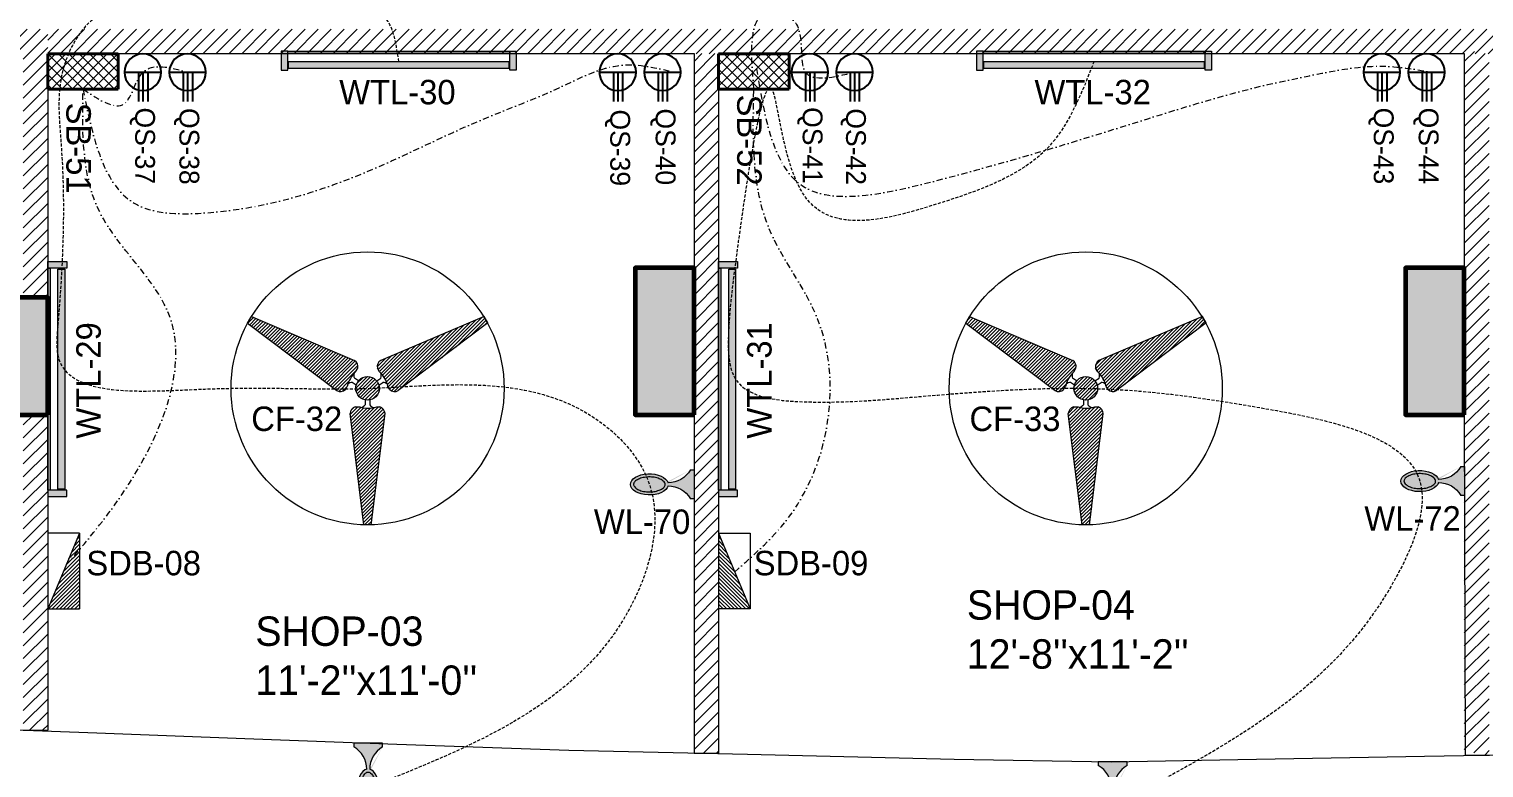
# Model space of a CAD drawing. Header units: inches. Extents: x 109699 to 44449955, y -10987 to 15824140.
# Drawn here: x 191155.4 to 191452.6, y -3999.9 to -3849 of the extents above; entities that cross this region are included whole.
import ezdxf

# ---------------------------------------------------------------- set-up
doc = ezdxf.new("R2010")
doc.units = ezdxf.units.IN
doc.header["$LTSCALE"] = 5
doc.header["$MEASUREMENT"] = 0
doc.linetypes.add('DASHDOT', pattern=[1, 0.5, -0.25, 0, -0.25])
doc.linetypes.add('DASHED2', pattern=[0.375, 0.25, -0.125])
doc.layers.get('0').update_dxf_attribs({"color": 123})
for name, color, linetype, lineweight in [('@NORMAL', 7, 'Continuous', 5), ('cloumn', 253, 'Continuous', 60), ('collum', 8, 'Continuous', 70), ('E-CF-Ceiling-Fan', 30, 'Continuous', 13), ('E-Con-Point', 5, 'DASHED2', 13), ('E-QS-Socket-15A', 1, 'Continuous', 9), ('E-SB-Switch-Board', 106, 'Continuous', 18), ('E-Sub-Distrubtion board', 3, 'Continuous', 13), ('E-WL-Wall-Light', 232, 'Continuous', 15), ('E-WTL-Wall-Tube-Light', 6, 'Continuous', 15), ('ha', 252, 'Continuous', 5), ('HATCH2', 253, 'Continuous', 15), ('SB', 1, 'DASHDOT', 20), ('STAIR', 8, 'Continuous', 13), ('WALL-1', 8, 'Continuous', 9)]:
    doc.layers.add(name, color=color, linetype=linetype, lineweight=lineweight)
doc.layers.add('T', color=8, linetype='Continuous')
doc.styles.get("Standard").update_dxf_attribs({"font": 'times.ttf'})
doc.styles.add('Swiss_L', font='swisscl.ttf')

# ---------------------------------------------------------------- blocks, each defined once
blk = doc.blocks.new('coloumn-01')
at = {"layer": 'ha'}
h = blk.add_hatch(dxfattribs=at)
h.set_pattern_fill('AR-CONC', color=256, scale=0.5)
h.set_pattern_definition([(49.99999999999999, (0, 0), (3.586300913003767, -0.3137606749129755), [0.375, -4.125]), (355, (0, 0), (-0.693756668065, 3.760960668500059), [0.3, -3.3]), (100.45144446, (0.298858405, -0.02614672), (2.89254423363556, 3.447199954843147), [0.3187009599999999, -3.505710559999999]), (46.18420000000001, (0, 1), (5.336206653357862, -0.8275964039653827), [0.5625, -6.1875]), (96.63563549, (0.444683725, 0.931033465), (4.673309728371142, 4.870593003872752), [0.47805171, -5.258568799999999]), (351.1841639899999, (0, 1), (4.673309725273866, 4.870593001349951), [0.45, -4.950000005]), (21, (0.5, 0.75), (2.984535260592308, -2.013094453326694), [0.375, -4.125]), (326.0000000000001, (0.5, 0.75), (1.216576659607909, 3.625750225234265), [0.3, -3.3]), (71.45144474, (0.74871127, 0.58224213), (4.201111883649856, 1.612655764031769), [0.31870095, -3.50571056]), (37.50000000000001, (0, 0), (0.06079927658645334, 1.664469269156557), [0, -3.26, 0, -3.35, 0, -3.3125]), (7.499999999999999, (0, 0), (1.315347687210743, 1.972058559411801), [0, -1.91, 0, -3.185, 0, -1.2625]), (327.5, (-1.115, 0), (2.669112180862045, -0.1127743586718988), [0, -1.25, 0, -3.9, 0, -5.175]), (317.5, (-1.615, 0), (2.915930846711931, 0.5005249116615886), [0, -1.625, 0, -2.59, 0, -3.675])])
h.paths.add_polyline_path([(32128.44739975178, -2546319.049243456), (32092.44739975178, -2546319.049243456), (32092.44739975178, -2546331.049243456), (32128.44739975178, -2546331.049243456)])
h.paths.add_polyline_path([(32128.44739975189, -2546617.132962178), (32098.44739975189, -2546617.132962178), (32098.44739975189, -2546629.132962178), (32128.44739975189, -2546629.132962178)])
h.paths.add_polyline_path([(31978.51966727065, -2546605.132962178), (31966.51966727065, -2546605.132962178), (31966.51966727065, -2546635.132962178), (31978.51966727065, -2546635.132962178)])
h.paths.add_polyline_path([(31821.20333333506, -2546605.132962178), (31809.20333333506, -2546605.132962178), (31809.20333333506, -2546635.132962178), (31821.20333333506, -2546635.132962178)])
h.paths.add_polyline_path([(31689.20328743063, -2546611.133238418), (31677.20328743063, -2546611.133238418), (31677.20328743063, -2546635.133238418), (31689.20328743063, -2546635.133238418)])
h.paths.add_polyline_path([(31417.20347832461, -2546611.132962178), (31405.20347832461, -2546611.132962178), (31405.20347832461, -2546635.132962178), (31417.20347832461, -2546635.132962178)])
h.paths.add_polyline_path([(31435.20347912709, -2546415.348983645), (31405.20347912709, -2546415.348983645), (31405.20347912709, -2546427.348983645), (31435.20347912709, -2546427.348983645)])
h.paths.add_polyline_path([(31633.74647668525, -2546415.348983645), (31603.74647668525, -2546415.348983645), (31603.74647668525, -2546427.348983645), (31633.74647668525, -2546427.348983645)])
h.paths.add_polyline_path([(31821.20245073218, -2546319.049243455), (31809.20245073218, -2546319.049243455), (31809.20245073218, -2546349.049243455), (31821.20245073218, -2546349.049243455)])
h.paths.add_polyline_path([(31996.51966727068, -2546319.049243455), (31966.51966727068, -2546319.049243455), (31966.51966727068, -2546331.049243455), (31996.51966727068, -2546331.049243455)])
h.paths.add_polyline_path([(31581.74648750067, -2546291.049243452), (31541.74648750067, -2546291.049243452), (31541.74648750067, -2546301.049243452), (31581.74648750067, -2546301.049243452)])
h.paths.add_polyline_path([(31485.74647668505, -2546261.049243452), (31475.74647668505, -2546261.049243452), (31475.74647668505, -2546301.049243452), (31485.74647668505, -2546301.049243452)])
h.paths.add_polyline_path([(31581.74648750064, -2546206.049278549), (31521.74648750064, -2546206.049278549), (31521.74648750064, -2546216.049243455), (31581.74648750064, -2546216.049243455)])
h.paths.add_polyline_path([(31435.20347595899, -2546206.049243455), (31405.20347595899, -2546206.049243455), (31405.20347595899, -2546218.049243455), (31435.20347595899, -2546218.049243455)])
h.paths.add_polyline_path([(31435.20347912709, -2546094.049243455), (31405.20347912709, -2546094.049243455), (31405.20347912709, -2546106.049243455), (31435.20347912709, -2546106.049243455)])
h.paths.add_polyline_path([(31583.74647668522, -2546094.049243455), (31547.74647668522, -2546094.049243455), (31547.74647668522, -2546106.049243455), (31583.74647668522, -2546106.049243455)])
h.paths.add_polyline_path([(31775.41359277777, -2546094.049243455), (31763.41359277777, -2546094.049243455), (31763.41359277777, -2546124.049243455), (31775.41359277777, -2546124.049243455)])
h.paths.add_polyline_path([(32059.80123907101, -2546094.049243455), (32047.80123907101, -2546094.049243455), (32047.80123907101, -2546124.049243455), (32059.80123907101, -2546124.049243455)])
h.paths.add_polyline_path([(32058.06771510976, -2545913.633020405), (32028.06771510976, -2545913.633020405), (32028.06771510976, -2545925.633020405), (32058.06771510976, -2545925.633020405)])
h.paths.add_polyline_path([(32048.06771510973, -2545722.712815279), (32036.06771510973, -2545722.712815279), (32036.06771510973, -2545746.712815279), (32048.06771510973, -2545746.712815279)])
h.paths.add_polyline_path([(31799.41359277774, -2545913.633020405), (31763.41359277774, -2545913.633020405), (31763.41359277774, -2545925.633020405), (31799.41359277774, -2545925.633020405)])
h.paths.add_polyline_path([(31591.53986684192, -2545945.049243456), (31561.31223659915, -2545945.049243456), (31561.31223659915, -2545957.049243456), (31591.53986684192, -2545957.049243456)])
h.paths.add_polyline_path([(31435.20347912709, -2545945.049243456), (31405.20347912709, -2545945.049243456), (31405.20347912709, -2545957.049243456), (31435.20347912709, -2545957.049243456)])
h.paths.add_polyline_path([(31429.2035252499, -2545715.383477275), (31405.2035252499, -2545715.383477275), (31405.2035252499, -2545727.383477275), (31429.2035252499, -2545727.383477275)])
h.paths.add_polyline_path([(31605.53986684192, -2545715.383237123), (31581.53986684192, -2545715.383237123), (31581.53986684192, -2545727.383237123), (31605.53986684192, -2545727.383237123)])
h.paths.add_polyline_path([(31775.41359277774, -2545711.610186095), (31763.41359277774, -2545711.610186095), (31763.41359277774, -2545735.610186095), (31775.41359277774, -2545735.610186095)])
at = {"layer": 'cloumn'}
for points, elevation in [([(31821.20333333506, -2546635.132962178), (31821.20333333506, -2546605.132962178), (31809.20333333506, -2546605.132962178), (31809.20333333506, -2546635.132962178)], -16.98928691961896), ([(31978.51966727065, -2546635.132962178), (31978.51966727065, -2546605.132962178), (31966.51966727065, -2546605.132962178), (31966.51966727065, -2546635.132962178)], -16.88928691962001), ([(31689.20328743063, -2546635.133238418), (31689.20328743063, -2546611.133238418), (31677.20328743063, -2546611.133238418), (31677.20328743063, -2546635.133238418)], -16.98928687050624)]:
    blk.add_lwpolyline(points, close=True, dxfattribs=dict(at, elevation=elevation))
blk = doc.blocks.new('1')
at = {"layer": 'E-CF-Ceiling-Fan', "linetype": 'ByBlock', "ltscale": 0.5}
h = blk.add_hatch(dxfattribs=at)
h.set_pattern_fill('ANSI31', color=256, scale=10)
h.set_pattern_definition([(45, (0, 0), (-0.8838834764831843, 0.8838834764831844), [])])
edge = h.paths.add_edge_path()
edge.add_line((209066.544903523, -13067.11685315647), (209064.6438415694, -13070.41407147769))
edge.add_line((209064.6438415694, -13070.41407147769), (209110.249472843, -13104.88204089217))
edge.add_ellipse((209112.0161950886, -13101.65334947437), major_axis=(2.602475337466696, 2.602475337466696), ratio=0.9999999999999906, start_angle=196.3127629962977, end_angle=268.2872464290007)
edge.add_line((209114.5397230216, -13104.33244681023), (209115.4849750511, -13102.69748638713))
edge.add_ellipse((209130.2442591997, -13106.24386666673), major_axis=(10.7334356491749, 10.7334356491749), ratio=0.9999999999981393, start_angle=88.44228272541869, end_angle=121.48902709430789, ccw=False)
edge.add_line((209119.806567247, -13095.22262044099), (209120.8528262952, -13093.41295266685))
edge.add_ellipse((209117.2719126632, -13092.56276837834), major_axis=(2.602475337466932, 2.602475337466932), ratio=0.9999999999995292, start_angle=301.6440633906456, end_angle=373.6185468234727)
edge.add_line((209119.1884486464, -13089.4206917419), (209066.544903523, -13067.11685315647))
edge = h.paths.add_edge_path()
edge.add_ellipse((209131.089283705, -13116.74145270932), major_axis=(2.633110768784475, 2.633110768784475), ratio=0.9999999999997597, start_angle=316.8297377331859, end_angle=387.8389618723904)
edge.add_line((209132.1880164829, -13113.18345735742), (209130.5488454061, -13113.22495130345))
edge.add_ellipse((209126.3035237661, -13098.2962790596), major_axis=(-10.97469841933177, 10.97469841933177), ratio=0.9999999999999191, start_angle=145.1951729281282, end_angle=150.8743574177565, ccw=False)
edge.add_ellipse((209126.3035237661, -13098.2962790596), major_axis=(-10.97469841933177, 10.97469841933177), ratio=0.9999999999999191, start_angle=122.4336804261327, end_angle=145.1951729281282, ccw=False)
edge.add_ellipse((209126.3035237661, -13098.2962790596), major_axis=(-10.97469841933177, 10.97469841933177), ratio=0.9999999999999191, start_angle=118.5749297277244, end_angle=122.4336804261327, ccw=False)
edge.add_line((209121.9149097344, -13113.18345735741), (209119.5749032555, -13113.18345735741))
edge.add_ellipse((209120.6314155011, -13116.70924926331), major_axis=(2.602635845509655, 2.602635845509654), ratio=0.9999999999987026, start_angle=61.6809744807266, end_angle=133.6503259141647)
edge.add_line((209116.9517537436, -13116.62255417043), (209123.9933819142, -13173.42733947012))
edge.add_line((209123.9933819142, -13173.42733947012), (209127.784032512, -13173.43690240765))
edge.add_line((209127.784032512, -13173.43690240765), (209134.8111659948, -13116.62255417052))
h.paths.add_polyline_path([(209119.8508739552, -13103.74154532349, 1), (209131.9120457831, -13103.74154532349, 1)])
edge = h.paths.add_edge_path()
edge.add_line((209187.3717421067, -13070.20410122277), (209185.4890127634, -13066.97304093389))
edge.add_line((209185.4890127634, -13066.97304093389), (209132.574471092, -13089.4206917419))
edge.add_ellipse((209134.4910070752, -13092.56276837834), major_axis=(-2.602475337469112, 2.602475337469112), ratio=0.9999999999994945, start_angle=-13.61854682341294, end_angle=58.35593660933898)
edge.add_line((209130.9100934432, -13093.41295266685), (209131.9563524914, -13095.22262044099))
edge.add_ellipse((209121.5186605386, -13106.24386666673), major_axis=(10.73343564915542, 10.73343564915542), ratio=0.999999999999095, start_angle=328.5109729056215, end_angle=361.55771727458557, ccw=False)
edge.add_line((209136.2779446873, -13102.69748638713), (209137.2231967167, -13104.33244681019))
edge.add_ellipse((209139.7467246498, -13101.65334947437), major_axis=(-2.602475337469201, 2.602475337469201), ratio=0.9999999999990601, start_angle=91.71275357099776, end_angle=163.2982999863874)
edge.add_line((209141.4914892536, -13104.89395933078), (209187.3717421067, -13070.20410122277))
at = {"layer": 'E-CF-Ceiling-Fan', "ltscale": 10}
for p, q in [((209064.6438415694, -13070.41407147769), (209066.544903523, -13067.11685315647)), ((209064.6438415694, -13070.41407147769), (209110.249472843, -13104.88204089212)), ((209066.544903523, -13067.11685315647), (209119.1884486464, -13089.42069174189)), ((209185.4947354289, -13066.97061323832), (209132.574471092, -13089.42069174189)), ((209187.3717421067, -13070.20410122277), (209141.4914892536, -13104.8939593308)), ((209187.3717421067, -13070.20410122277), (209185.4890127634, -13066.97304093388)), ((209119.8065672471, -13095.2226204409), (209120.8528262952, -13093.41295266684)), ((209131.9563524913, -13095.2226204409), (209130.9100934432, -13093.41295266684)), ((209114.5397230216, -13104.33244681025), (209115.484975051, -13102.69748638717)), ((209120.0894197592, -13102.06218894969), (209118.0923406337, -13100.70875594979)), ((209121.1873655701, -13099.95559165538), (209119.1343670181, -13098.56426171081)), ((209130.5755541683, -13099.95559165538), (209132.6285527202, -13098.56426171081)), ((209131.6734999792, -13102.06218894969), (209133.6705791047, -13100.70875594979)), ((209137.2231967167, -13104.33244681025), (209136.2779446873, -13102.69748638717)), ((209124.6292368371, -13109.64068966342), (209124.6292368371, -13112.08558296959)), ((209126.9897148455, -13109.6694233058), (209126.9897148455, -13112.08558296959)), ((209123.9933819142, -13173.42733947012), (209116.9517537436, -13116.62255417042)), ((209119.5749032554, -13113.18345735741), (209121.9149097344, -13113.18345735741)), ((209127.784032512, -13173.43690240765), (209134.8111659948, -13116.62255417039)), ((209130.5488454059, -13113.22495130345), (209132.1880164829, -13113.18345735741)), ((209127.784032512, -13173.43690240765), (209123.9933819142, -13173.42733947012))]:
    blk.add_line(p, q, dxfattribs=at)
for radius in [69.69809221428028, 6.030585913961706]:
    blk.add_circle((209125.8814598692, -13103.74154532349), radius, dxfattribs=at)
for centre, major_axis, ratio, start_param, end_param in [((209130.2442591997, -13106.24386666673), (10.7334356491749, 10.7334356491749), 0.9999999999981393, 1.543609031538261, 2.120383527840273), ((209117.2719126632, -13092.56276837834), (2.602475337466931, 2.602475337466931), 0.9999999999995293, 5.264682075261256, 6.520873788586199), ((209134.4910070752, -13092.56276837834), (-2.602475337469112, 2.602475337469112), 0.9999999999994945, -0.2376884814055706, 1.018503231918061), ((209121.5186605386, -13106.24386666673), (10.73343564915542, 10.73343564915542), 0.999999999999095, 5.733598106132978, 6.310372602436297), ((209118.1560665238, -13104.58382336606), (2.740456939070688, 2.740456939070688), 0.9999999999982624, 0.801841786050358, 1.428905426830904), ((209122.7572162564, -13097.18760929776), (-2.740456939066795, 2.740456939066795), 0.9999999999999716, 0.4622372466417044, 1.148537865656782), ((209129.0057034835, -13097.18760929378), (-2.740456939069299, 2.740456939069299), 0.9999999999990347, 3.56385111362636, 4.25015173105463), ((209133.6068532084, -13104.58382336598), (-2.740456939075534, 2.740456939075535), 0.999999999998016, -1.428905429243861, -0.8018417876198008), ((209112.0161950886, -13101.65334947437), (2.602475337466696, 2.602475337466696), 0.9999999999999905, 3.426304077972683, 4.682495791295461), ((209139.7467246498, -13101.65334947437), (-2.602475337469201, 2.602475337469201), 0.9999999999990602, 1.600689515884098, 2.85688122920773), ((209120.6314155011, -13116.70924926331), (2.602635845509655, 2.602635845509654), 0.9999999999987026, 1.076536090527279, 2.332638233565674), ((209126.3035237661, -13098.2962790596), (-10.97469841933177, 10.97469841933177), 0.999999999999919, 2.069522934069694, 2.63325429377058), ((209121.4571744064, -13109.85887499457), (-2.740456939059593, 2.740456939059593), 0.9999999999952948, 2.745104486731238, 3.314940694839574), ((209130.1617772753, -13109.85887499338), (2.740456939059473, 2.740456939059473), 0.9999999999984862, 2.968244612714574, 3.636223092052213), ((209131.089283705, -13116.74145270932), (2.633110768784475, 2.633110768784475), 0.9999999999997595, 5.52972209167421, 6.769066852189965)]:
    blk.add_ellipse(centre, major_axis=major_axis, ratio=ratio, start_param=start_param, end_param=end_param, dxfattribs=at)
blk = doc.blocks.new('A$C63C712C3')
at = {"linetype": 'ByBlock', "ltscale": 0.5}
h = blk.add_hatch(color=256, dxfattribs=at)
h.dxf.hatch_style = 1
h.paths.add_polyline_path([(35.45815903441689, 102.6004051111813), (7.051254215184599e-05, 102.6004051111813), (7.051254215184599e-05, -1.4210854715202e-14), (35.45815903441689, 0)])
h.paths.add_polyline_path([(1235.458159034402, 102.6004051111813), (35.45815903441689, 102.6004051111813), (35.45815903441689, 90.19858873463818), (1235.458159034402, 90.19858873463818)])
h.paths.add_polyline_path([(1270.916247556277, 102.6004051111813), (1235.458159034402, 102.6004051111813), (1235.458159034402, -1.4210854715202e-14), (1270.916247556277, 0)])
h = blk.add_hatch(color=256, dxfattribs=at)
h.dxf.hatch_style = 1
h.set_gradient(color1=(255, 255, 0), rotation=269, name='CYLINDER')
h.paths.add_polyline_path([(1230.609335631336, 47.55507706388016), (39.80634735536296, 47.55507706388016), (39.80634735536296, 10.14120857274975), (1230.609335631336, 10.14120857274975)])
at = {"ltscale": 2}
for p, q in [((39.80314903250837, 42.02165198561852), (33.8373914979602, 42.02165198561852)), ((39.80314903250837, 15.93327464433969), (33.8373914979602, 15.93327464433969)), ((1230.612533954176, 42.02165198561852), (1236.578291488724, 42.02165198561852)), ((1230.612533954176, 15.93327464433969), (1236.578291488724, 15.93327464433969))]:
    blk.add_line(p, q, dxfattribs=at)
for points in [[(35.45815903441689, 102.6004051111813), (7.051254215184599e-05, 102.6004051111813), (7.051254215184599e-05, 0), (35.45815903441689, 0)], [(35.45815903441689, 102.6004051111813), (1235.458159034402, 102.6004051111813), (1235.458159034402, 90.19858873463818), (35.45815903441689, 90.19858873463818)], [(1235.458159034402, 102.6004051111813), (1270.916247556277, 102.6004051111813), (1270.916247556277, 0), (1235.458159034402, 0)], [(39.80634735536296, 47.55507706388016), (1230.609335631336, 47.55507706388016), (1230.609335631336, 10.14120857274975), (39.80634735536296, 10.14120857274975)]]:
    blk.add_lwpolyline(points, close=True, dxfattribs=at)
blk = doc.blocks.new('A$C4DCB0E22')
h = blk.add_hatch()
h.set_pattern_fill('ANSI37', color=256, scale=15, angle=90.05046403147966, style=0)
h.set_pattern_definition([(135.0504640314797, (0, 0), (-1.324656962164393, -1.326992438783809), []), (225.0504640314796, (0, 0), (1.326992438783809, -1.324656962164393), [])])
h.paths.add_polyline_path([(0.0158499618895469, -4.176303718850249e-06), (-3.779117417224143e-06, 17.9999888419976), (8.999992730033242, 18.00791571250107), (9.015846471040199, 0.007922694199763214)])
at = {"lineweight": 40}
for p, q in [((-3.779117417224143e-06, 17.9999888419976), (8.999992730033242, 18.00791571250107)), ((0.0158499618895469, -4.176303718850249e-06), (-3.779117417224143e-06, 17.9999888419976)), ((9.015846471040199, 0.007922694199763214), (8.999992730033242, 18.00791571250107)), ((0.0158499618895469, -4.176303718850249e-06), (9.015846471040199, 0.007922694199763214))]:
    blk.add_line(p, q, dxfattribs=at)
blk = doc.blocks.new('E-W-LIGHT')
at = {"linetype": 'ByBlock', "ltscale": 0.5}
h = blk.add_hatch(color=256, dxfattribs=at)
h.dxf.hatch_style = 1
h.set_gradient(color1=(255, 255, 255), color2=(255, 255, 0), name='CYLINDER')
edge = h.paths.add_edge_path()
edge.add_spline(control_points=[(-96.71110423948552, 1.235367220396483), (-96.8976251288622, 1.235367220396483), (-97.08530367817384, 1.204590695443009), (-97.49532330615068, 1.060408411101338), (-97.71769888777162, 0.9452617532663472), (-98.18859363857634, 0.6007580769133996), (-98.4360601757027, 0.3712016227401077), (-98.9274233233457, -0.2076466389563343), (-99.17095937526851, -0.5565722783421756), (-99.79256403547286, -1.649000525487912), (-100.1403411294208, -2.496475964584042), (-100.6655547252501, -4.389078901701514), (-100.8435119435345, -5.433326140728264), (-100.996858843053, -7.577941591604359), (-100.9723680002039, -8.677864733885961), (-100.7253955626443, -10.7881619923927), (-100.5027117058065, -11.79805679996582), (-99.90205506231798, -13.59089832466863), (-99.52349327352754, -14.37265162368595), (-98.79708591162027, -15.46144462183512), (-98.46289770719719, -15.83531695936959), (-97.82402795464219, -16.37320808014224), (-97.52292902289115, -16.53708124557815), (-97.0332651008719, -16.69867335386745), (-96.83300356165012, -16.72444707740215), (-96.42760539585558, -16.70413243760904), (-96.21918910161975, -16.65733367471884), (-95.75858057275782, -16.45705756399432), (-95.50712660475898, -16.30138572900886), (-94.98330090317799, -15.85001415615693), (-94.71221849052682, -15.55449414506236), (-94.18744122004225, -14.82684639582039), (-93.93399672563008, -14.39521060388152), (-93.32240182252819, -13.09860869282319), (-93.0057716383552, -12.13470487732181), (-92.57508722519842, -10.03980369670334), (-92.46055768618565, -8.90959698224412), (-92.45565766659526, -6.646794607945969), (-92.56528275998282, -5.514732191470296), (-92.98715107886524, -3.412587944823316), (-93.29985699109132, -2.443281268231641), (-93.99092435031811, -0.9549615958549695), (-94.34810290115182, -0.3877643056552464), (-95.07582621573985, 0.4836147841888085), (-95.44374809115733, 0.7854262440646148), (-96.01798165069457, 1.105607693885873), (-96.24029005175481, 1.180327462172805), (-96.53763867025813, 1.228459302029147), (-96.62438560181026, 1.235367220396483), (-96.71110423948552, 1.235367220396483)], knot_values=[0, 0, 0, 0, 0.194197829587449, 0.194197829587449, 0.388395659174898, 0.388395659174898, 0.582593488762347, 0.582593488762347, 0.776791318349796, 0.776791318349796, 1.110216687407361, 1.110216687407361, 1.443642056464925, 1.443642056464925, 1.77706742552249, 1.77706742552249, 2.110492794580054, 2.110492794580054, 2.443918163637619, 2.443918163637619, 2.701496175378678, 2.701496175378678, 2.959074187119738, 2.959074187119738, 3.169612053741, 3.169612053741, 3.380149920362263, 3.380149920362263, 3.590687786983526, 3.590687786983526, 3.801225653604789, 3.801225653604789, 4.011763520226051, 4.011763520226051, 4.360140390670959, 4.360140390670959, 4.708517261115867, 4.708517261115867, 5.056894131560775, 5.056894131560775, 5.405271002005684, 5.405271002005684, 5.69307956715584, 5.69307956715584, 5.980888132305996, 5.980888132305996, 6.192897451070847, 6.192897451070847, 6.283185307179586, 6.283185307179586, 6.283185307179586, 6.283185307179586], degree=3, periodic=0)
at = {"layer": 'E-WL-Wall-Light', "linetype": 'ByBlock', "ltscale": 0.5}
h = blk.add_hatch(color=256, dxfattribs=at)
h.dxf.hatch_style = 1
edge = h.paths.add_edge_path()
edge.add_ellipse((-96.71110423948552, -7.740473765769313), major_axis=(0, 10.71660606041263), ratio=0.559300439547623, start_angle=187.7376784571124, end_angle=531.0374031504149)
edge.add_arc((-112.001170541625, -18.46997501720373), 14.35701343791298, -60.53601194170483, 0.5736542653427819, ccw=False)
edge.add_line((-104.9392941575301, -30.97012448799713), (-104.939294157532, -33.06572841662167))
edge.add_line((-104.939294157532, -33.06572841662167), (-88.60969415754215, -33.06572841666017))
edge.add_line((-88.60969415754215, -33.06572841666017), (-88.60969415754002, -30.97012448799946))
edge.add_arc((-81.54781777344922, -18.46997501720374), 14.35701343791298, 179.559619270027, 240.5360119417236, ccw=False)
edge = h.paths.add_edge_path(flags=16)
edge.add_spline(control_points=[(-96.71110423948552, 1.235367220396483), (-96.8976251288622, 1.235367220396483), (-97.08530367817384, 1.204590695443009), (-97.49532330615068, 1.060408411101338), (-97.71769888777162, 0.9452617532663472), (-98.18859363857634, 0.6007580769133996), (-98.4360601757027, 0.3712016227401077), (-98.9274233233457, -0.2076466389563343), (-99.17095937526851, -0.5565722783421756), (-99.79256403547286, -1.649000525487912), (-100.1403411294208, -2.496475964584042), (-100.6655547252501, -4.389078901701514), (-100.8435119435345, -5.433326140728264), (-100.996858843053, -7.577941591604359), (-100.9723680002039, -8.677864733885961), (-100.7253955626443, -10.7881619923927), (-100.5027117058065, -11.79805679996582), (-99.90205506231798, -13.59089832466863), (-99.52349327352754, -14.37265162368595), (-98.79708591162027, -15.46144462183512), (-98.46289770719719, -15.83531695936959), (-97.82402795464219, -16.37320808014224), (-97.52292902289115, -16.53708124557815), (-97.0332651008719, -16.69867335386745), (-96.83300356165012, -16.72444707740215), (-96.42760539585558, -16.70413243760904), (-96.21918910161975, -16.65733367471884), (-95.75858057275782, -16.45705756399432), (-95.50712660475898, -16.30138572900886), (-94.98330090317799, -15.85001415615693), (-94.71221849052682, -15.55449414506236), (-94.18744122004225, -14.82684639582039), (-93.93399672563008, -14.39521060388152), (-93.32240182252819, -13.09860869282319), (-93.0057716383552, -12.13470487732181), (-92.57508722519842, -10.03980369670334), (-92.46055768618565, -8.90959698224412), (-92.45565766659526, -6.646794607945969), (-92.56528275998282, -5.514732191470296), (-92.98715107886524, -3.412587944823316), (-93.29985699109132, -2.443281268231641), (-93.99092435031811, -0.9549615958549695), (-94.34810290115182, -0.3877643056552464), (-95.07582621573985, 0.4836147841888085), (-95.44374809115733, 0.7854262440646148), (-96.01798165069457, 1.105607693885873), (-96.24029005175481, 1.180327462172805), (-96.53763867025813, 1.228459302029147), (-96.62438560181026, 1.235367220396483), (-96.71110423948552, 1.235367220396483)], knot_values=[0, 0, 0, 0, 0.194197829587449, 0.194197829587449, 0.388395659174898, 0.388395659174898, 0.582593488762347, 0.582593488762347, 0.776791318349796, 0.776791318349796, 1.110216687407361, 1.110216687407361, 1.443642056464925, 1.443642056464925, 1.77706742552249, 1.77706742552249, 2.110492794580054, 2.110492794580054, 2.443918163637619, 2.443918163637619, 2.701496175378678, 2.701496175378678, 2.959074187119738, 2.959074187119738, 3.169612053741, 3.169612053741, 3.380149920362263, 3.380149920362263, 3.590687786983526, 3.590687786983526, 3.801225653604789, 3.801225653604789, 4.011763520226051, 4.011763520226051, 4.360140390670959, 4.360140390670959, 4.708517261115867, 4.708517261115867, 5.056894131560775, 5.056894131560775, 5.405271002005684, 5.405271002005684, 5.69307956715584, 5.69307956715584, 5.980888132305996, 5.980888132305996, 6.192897451070847, 6.192897451070847, 6.283185307179586, 6.283185307179586, 6.283185307179586, 6.283185307179586], degree=3, periodic=0)
for p, q in [((-104.9392941575301, -30.97012448799713), (-104.939294157532, -33.06572841662167)), ((-88.60969415754215, -33.06572841666017), (-88.60969415754002, -30.97012448803655)), ((-104.939294157532, -33.06572841662167), (-88.60969415754215, -33.06572841666017))]:
    blk.add_line(p, q)
at = {"linetype": 'ByBlock', "ltscale": 0.5}
for centre, start, end in [((-112.001170541625, -18.46997501720374), 299.4639880582952, 0.5736542653427851), ((-81.54781777344922, -18.46997501720374), 179.4263457346572, 240.5360119417045)]:
    blk.add_arc(centre, 14.35701343791298, start, end, dxfattribs=at)
blk.add_ellipse((-96.71110423948552, -7.740473765769313), major_axis=(0, 10.71660606041263), ratio=0.559300439547623, start_param=3.276640619127039, end_param=9.268351136215248, dxfattribs=at)
blk.add_open_spline([(-96.71110423948552, 1.235367220396483), (-96.8976251288622, 1.235367220396483), (-97.08530367817384, 1.204590695443009), (-97.49532330615068, 1.060408411101338), (-97.71769888777162, 0.9452617532663472), (-98.18859363857634, 0.6007580769133996), (-98.4360601757027, 0.3712016227401077), (-98.9274233233457, -0.2076466389563343), (-99.17095937526851, -0.5565722783421756), (-99.79256403547286, -1.649000525487912), (-100.1403411294208, -2.496475964584042), (-100.6655547252501, -4.389078901701514), (-100.8435119435345, -5.433326140728264), (-100.996858843053, -7.577941591604359), (-100.9723680002039, -8.677864733885961), (-100.7253955626443, -10.7881619923927), (-100.5027117058065, -11.79805679996582), (-99.90205506231798, -13.59089832466863), (-99.52349327352754, -14.37265162368595), (-98.79708591162027, -15.46144462183512), (-98.46289770719719, -15.83531695936959), (-97.82402795464219, -16.37320808014224), (-97.52292902289115, -16.53708124557815), (-97.0332651008719, -16.69867335386745), (-96.83300356165012, -16.72444707740215), (-96.42760539585558, -16.70413243760904), (-96.21918910161975, -16.65733367471884), (-95.75858057275782, -16.45705756399432), (-95.50712660475898, -16.30138572900886), (-94.98330090317799, -15.85001415615693), (-94.71221849052682, -15.55449414506236), (-94.18744122004225, -14.82684639582039), (-93.93399672563008, -14.39521060388152), (-93.32240182252819, -13.09860869282319), (-93.0057716383552, -12.13470487732181), (-92.57508722519842, -10.03980369670334), (-92.46055768618565, -8.90959698224412), (-92.45565766659526, -6.646794607945969), (-92.56528275998282, -5.514732191470296), (-92.98715107886524, -3.412587944823316), (-93.29985699109132, -2.443281268231641), (-93.99092435031811, -0.9549615958549695), (-94.34810290115182, -0.3877643056552464), (-95.07582621573985, 0.4836147841888085), (-95.44374809115733, 0.7854262440646148), (-96.01798165069457, 1.105607693885873), (-96.24029005175481, 1.180327462172805), (-96.53763867025813, 1.228459302029147), (-96.62438560181026, 1.235367220396483), (-96.71110423948552, 1.235367220396483)], degree=3, knots=[0, 0, 0, 0, 0.194197829587449, 0.194197829587449, 0.388395659174898, 0.388395659174898, 0.582593488762347, 0.582593488762347, 0.776791318349796, 0.776791318349796, 1.110216687407361, 1.110216687407361, 1.443642056464925, 1.443642056464925, 1.77706742552249, 1.77706742552249, 2.110492794580054, 2.110492794580054, 2.443918163637619, 2.443918163637619, 2.701496175378678, 2.701496175378678, 2.959074187119738, 2.959074187119738, 3.169612053741, 3.169612053741, 3.380149920362263, 3.380149920362263, 3.590687786983526, 3.590687786983526, 3.801225653604789, 3.801225653604789, 4.011763520226051, 4.011763520226051, 4.360140390670959, 4.360140390670959, 4.708517261115867, 4.708517261115867, 5.056894131560775, 5.056894131560775, 5.405271002005684, 5.405271002005684, 5.69307956715584, 5.69307956715584, 5.980888132305996, 5.980888132305996, 6.192897451070847, 6.192897451070847, 6.283185307179586, 6.283185307179586, 6.283185307179586, 6.283185307179586], dxfattribs=at)
blk = doc.blocks.new('*X78')
at = {"color": 0}
for p, q in [((10767.22282422634, 16968.54929523236), (10776.14541142608, 16977.4718824321)), ((10768.9905911793, 16968.54929523236), (10779.18445247256, 16978.74315652561)), ((10770.75835813227, 16968.54929523236), (10782.22349351904, 16980.01443061913)), ((10772.52612508523, 16968.54929523236), (10785.26253456552, 16981.28570471264)), ((10774.2938920382, 16968.54929523236), (10788.301575612, 16982.55697880615)), ((10776.06165899117, 16968.54929523236), (10790.67375511737, 16983.16139135856)), ((10777.82942594413, 16968.54929523236), (10790.67375511737, 16981.39362440559)), ((10779.5971928971, 16968.54929523236), (10790.67375511737, 16979.62585745263)), ((10781.36495985007, 16968.54929523236), (10790.67375511737, 16977.85809049966)), ((10756.61622250854, 16968.54929523236), (10757.91116514719, 16969.84423787101)), ((10758.3839894615, 16968.54929523236), (10760.95020619367, 16971.11551196453)), ((10760.15175641447, 16968.54929523236), (10763.98924724015, 16972.38678605804)), ((10761.91952336744, 16968.54929523236), (10767.02828828663, 16973.65806015156)), ((10763.6872903204, 16968.54929523236), (10770.06732933311, 16974.92933424507)), ((10765.45505727337, 16968.54929523236), (10773.1063703796, 16976.20060833858)), ((10783.13272680303, 16968.54929523236), (10790.67375511737, 16976.09032354669)), ((10784.900493756, 16968.54929523236), (10790.67375511737, 16974.32255659372)), ((10786.66826070897, 16968.54929523236), (10790.67375511737, 16972.55478964076)), ((10788.43602766193, 16968.54929523236), (10790.67375511737, 16970.78702268779)), ((10754.84845555557, 16968.54929523236), (10754.87212410071, 16968.5729637775)), ((10790.2037946149, 16968.54929523236), (10790.67375511737, 16969.01925573483))]:
    blk.add_line(p, q, dxfattribs=at)
blk = doc.blocks.new('SDB')
for p, q in [((-1.818989403545856e-12, -7.500000000003638), (17.92910589847634, 0)), ((-1.818989403545856e-12, -7.500000000003638), (0, 0)), ((0, 0), (17.92910589847634, 0)), ((17.92910589847634, 0), (17.92910589847634, -7.500000000003638)), ((-1.818989403545856e-12, -7.500000000003638), (17.92910589847634, -7.500000000003638))]:
    blk.add_line(p, q)
at = {"xscale": 0.5, "yscale": 0.5, "zscale": 0.5}
blk.add_blockref('*X78', (-5377.407771660207, -8491.774647616183), dxfattribs=at)
blk = doc.blocks.new('A$C7D2A24B3')
at = {"lineweight": 25}
for p, q in [((9.859886922386067, 11.01563311865903), (9.859886922386067, 3.514223118658265)), ((9.859886922386067, 8.143706464579736), (15.8195753665932, 8.143706464579736)), ((9.859886922386067, 7.268951136147734), (15.8195753665932, 7.268951136147734)), ((9.859886922386067, 6.288951136148171), (15.8195753665932, 6.288951136148171))]:
    blk.add_line(p, q, dxfattribs=at)
blk.add_circle((9.85988692238243, 7.264928118658645), 3.750704999999999, dxfattribs=at)

msp = doc.modelspace()

# ---------------------------------------------------------------- hatches: boundary and pattern name
at = {"layer": 'HATCH2'}
h = msp.add_hatch(dxfattribs=at)
h.set_pattern_fill('ANSI31', color=256, scale=15, angle=-2.544443745170813e-14)
h.set_pattern_definition([(44.99999999999996, (170567.0479964292, 2531116.491818015), (-1.325825214724776, 1.325825214724777), [])])
h.paths.add_polyline_path([(191618.5538668082, -3849.023315070013), (191618.5538668083, -3757.283166814412), (191605.2242320193, -3757.283166814412), (191605.2242320194, -3742.255001886098), (191605.2242320138, -3662.283166814412), (191598.4815992894, -3662.283166814412), (191598.4815992894, -3623.699389865904), (191593.4815992894, -3623.699389865904), (191593.4815992894, -3662.283166814412), (191523.2366502697, -3662.283166814412), (191523.2366502697, -3646.699389865904), (191518.2366502697, -3646.699389865904), (191518.2366502697, -3662.283166813946), (191496.5538668081, -3662.283168780899), (191496.5538668081, -3667.258330186645), (191600.2242320193, -3667.283166814412), (191600.2242320193, -3751.283166814412), (191501.5538668081, -3751.283166814412), (191501.5538668081, -3709.283091781943), (191496.5538668081, -3709.283091781943), (191496.5538668081, -3756.258140341661), (191600.2242320192, -3756.283166814412), (191600.2242320193, -3762.283166814412), (191613.5538668082, -3762.283166813946), (191613.5538668082, -3848.999130055125), (191159.2374913135, -3849.023315070013), (191159.2374913135, -3854.023315070013), (191613.4809758331, -3854.023315070013), (191613.5538668082, -3947.919783895186), (191613.5538668082, -3952.349733711386), (191618.5538668082, -3949.089947867664)])
h = msp.add_hatch(dxfattribs=at)
h.set_pattern_fill('ANSI31', color=256, scale=15, angle=-2.544443745170813e-14)
h.set_pattern_definition([(44.99999999999996, (174969.2063983837, 2531125.984210069), (-1.325825214724776, 1.325825214724777), [])])
h.paths.add_polyline_path([(191159.2374914337, -3848.999366462745), (190875.2376786646, -3848.999365793823), (190875.2376786646, -3903.783108587659), (190880.2376786646, -3903.783108587659), (190880.2376786646, -3853.980692515432), (191012.2375832173, -3853.999365793823), (191012.2375832173, -3978.999130055125), (191012.3864765217, -3986.951482537368), (191017.088850077, -3986.951482497787), (191017.2375832173, -3853.999365793823), (191154.2374910994, -3853.999366462745), (191154.2374910994, -3903.783385497567), (191159.2374914337, -3903.783385497567)])
h = msp.add_hatch(dxfattribs=at)
h.set_pattern_fill('ANSI31', color=256, scale=15, angle=-2.544443745170813e-14)
h.set_pattern_definition([(44.99999999999996, (170861.4003048674, 2531087.997230866), (-1.325825214724776, 1.325825214724777), [])])
h.paths.add_polyline_path([(191453.6339643823, -3854.151514674964), (191448.5538619779, -3853.151397061758), (191448.5538716385, -3996.434534318154), (191453.6339738907, -3997.434652600021)])
h = msp.add_hatch(dxfattribs=at)
h.set_pattern_fill('ANSI31', color=256, scale=15, angle=-2.544443745170813e-14)
h.set_pattern_definition([(44.99999999999996, (170704.084118329, 2531087.997251906), (-1.325825214724776, 1.325825214724777), [])])
h.paths.add_polyline_path([(191296.2376877301, -3853.999130055125), (191291.2376639013, -3853.999130055125), (191291.2376736176, -3996.865705974798), (191296.2376972941, -3996.865706643488)])
h = msp.add_hatch(dxfattribs=at)
h.set_pattern_fill('ANSI31', color=256, scale=15, angle=-2.544443745170813e-14)
h.set_pattern_definition([(44.99999999999996, (170567.0841223506, 2531087.997251906), (-1.325825214724776, 1.325825214724777), [])])
h.paths.add_polyline_path([(191159.2376679103, -3927.783385098961), (191154.2376679228, -3927.783385200475), (191154.2376782658, -3992.180560263912), (191159.2377019424, -3992.180560932602)])

# ---------------------------------------------------------------- linework, layer by layer
at = {"layer": 'E-Con-Point', "ltscale": 0.5}
for points in [[(190859.7063620387, -3853.764756593956, 0.2000000000000737), (190865.1171875, -3799.84765625), (190989.1172677304, -3663.324979414321, 0.02353992480693279), (191134.1953125, -3649.296875), (191531.1767466676, -3659.788532685665, 0.5590410111781372)], [(191230.9247133035, -3855.609691383719, 0.099999999999973), (191229.1425438364, -3848.14781099255, 0.04380009758315488), (191198.83203125, -3843.4765625), (191167.41796875, -3847.94921875), (191162.2734375, -3857.61328125, 0.1185255425920888), (191161.984375, -3872.71875), (191161.3164329315, -3909.300781281648, -0.04833497024496936), (191161.316435507, -3915.656250216851, -0.04833497024496936), (191191.359375, -3922.51171875), (191224.560182532, -3922.380882679838), (191266.8125, -3926.07421875), (191282.1179419697, -3941.994488147984, 0.01056785677935324), (191278.20703125, -3967.1328125), (191224.6786770306, -4003.968877238402, 0.3072378954952661)], [(191372.9273999733, -3855.609691383719, 0.099999999999973), (191364.1875, -3872.44921875), (191340.9921875, -3884.6875, -0.00117827112287264), (191314.4921875, -3883.9453125), (191307.1521252146, -3861.263598425583, 0.1185255425920888), (191299.7296690562, -3896.4753425685, 0.01056785677935324), (191298.3166265845, -3910.16796872775, 0.01056785677935324), (191299.7296787856, -3920.484795236755, 0.01056785677935324), (191314.875, -3925.15234375), (191336.79296875, -3924.08984375), (191371.2490728463, -3922.380882679838), (191407.7734375, -3926.48046875), (191439.465212792, -3941.317388285283, 0.1999999999991431), (191433.62109375, -3962.73046875), (191402.0390625, -3993.5703125), (191376.72515697, -4007.769294583781, 0.3072378954952661)]]:
    msp.add_spline(points, degree=3, dxfattribs=at)
at = {"layer": 'SB', "ltscale": 0.5}
for points in [[(191303.4461186532, -3861.266862541749, 0.1185255425920887), (191307.0859375, -3845.44140625), (191311.6015625, -3847.24609375), (191314.0095426808, -3857.820769947823, 0.1867579984297478), (191324.0133210268, -3857.820769989198, 0.1867579984297478)], [(191166.4459256191, -3861.266862541749, 0.1185255425920888), (191174.890625, -3864.21875, 0.1185255425920888), (191178.6772667593, -3857.820769989012, 0.1867579984297478), (191187.8022667593, -3857.820769989012, 0.1867579984297478)], [(191166.4459256191, -3861.266862541749, 0.1185255425920888), (191177.55859375, -3884.90625), (191191.875, -3886.50390625), (191228.3359375, -3876.43359375), (191246.6015625, -3868.0625), (191263.671875, -3860.98046875), (191276.4296875, -3856.3828125, 0.1867579984297478), (191287.3085937658, -3857.820770108684, 0.1867579984297479)], [(191303.9689628947, -3857.028151401213, 0.08029368450767711), (191313.36328125, -3881.0078125), (191340.04296875, -3880.1171875), (191383.9296875, -3867.29296875), (191407.08203125, -3860.6484375), (191417.61328125, -3858.3828125), (191432.42578125, -3856.5859375, 0.1867579984297478), (191441.8248516914, -3857.820770464819, 0.1867579984297478)], [(191162.9625699416, -3958.51255349454, 0.099999999999973), (191172.8828125, -3946.21875), (191183.9765625, -3907.1953125), (191169.87890625, -3886.41015625), (191166.4459256191, -3861.266862541749, 0.1185255425920888)], [(191299.5439829489, -3959.825797886414, 0.01056785677935324), (191310.99609375, -3948.12890625), (191316.453125, -3908.1640625), (191306.6015625, -3889.8125), (191303.4461186532, -3861.266862541749, 0.1185255425920888)]]:
    msp.add_spline(points, degree=3, dxfattribs=at)
at = {"layer": 'STAIR', "elevation": 0.3072378954952661}
msp.add_lwpolyline([(191137.7262186836, -3991.559194039311), (191169.2954790952, -3992.747221750547), (191199.4677914382, -3993.891860243681), (191230.5390084622, -3995.070603038932), (191265.6920364586, -3996.284360305775), (191302.1844709874, -3997.114824504873), (191344.3515430314, -3998.074427341626), (191376.4245489204, -3998.655316776994), (191402.2711888447, -3998.196156053969), (191440.4331884773, -3997.518215270413), (191476.4021484323, -3996.879233426114), (191491.3877662317, -3996.61301672935), (191502.8239378467, -3996.830861559914), (191512.6446209799, -3997.052122299347), (191521.8157028419, -3997.258747473175), (191530.9902514199, -3997.465450752343), (191543.9070618611, -3997.756467476362)], dxfattribs=at)
at = {"layer": 'WALL-1'}
for p, q in [((191159.2374941608, -3853.999130055125, 0.2185255425921895), (191291.2376871949, -3853.999130055125, 0.2185255425921895)), ((191296.2376871949, -3853.999130055125, 0.2185255425921895), (191448.5538737334, -3853.999130055125, 0.2185255425921895)), ((191448.5538668081, -3853.999130055125, 0.09759289792227221), (191448.5538668081, -3863.283166814412, 0.08403344838714943)), ((191159.2376660358, -3973.999130055125, 0.099999999999973), (191159.2377024635, -3992.180560263912, 0.2302596665850487)), ((191154.2376605515, -3992.180560263912, 0.1846634290582756), (191159.2376605515, -3992.180560932602, 0.1846634290582756)), ((191291.2376333, -3996.865705974798, 0.3693268581165512), (191296.2376333, -3996.865706643488, 0.3693268581165512)), ((191448.7137057848, -3997.282288372391, 0.3072378954952661), (191453.7137057848, -3997.282289041081, 0.3072378954952661))]:
    msp.add_line(p, q, dxfattribs=at)
for points, elevation in [([(191159.2374944284, -3853.999130055125), (191159.2374869679, -3909.783384828179)], -0.04833497024496936), ([(191159.2374944284, -3853.999130055125), (191159.2374931868, -3863.283166814412)], -0.04833497024496936), ([(191291.23768773, -3853.999130055125), (191291.2376802695, -3909.783109255883)], 0.01056785677935324), ([(191296.23768773, -3853.999130055125), (191296.2376515355, -3996.865705974798)], 0.01056785677935324), ([(191296.2376877301, -3853.999130055125), (191296.2376802695, -3909.783109255883)], 0.01056785677935324), ([(191448.5538742685, -3853.999130055125), (191448.5538668079, -3909.783128514237)], 0.1999999999991431), ([(191159.2376722165, -3927.783384828179), (191159.2376660356, -3973.999166699874)], 0.099999999999973), ([(191291.2376778622, -3927.783109255883), (191291.2376515355, -3996.865705974798)], 0.01056785677935324), ([(191448.5538644006, -3927.783128514237), (191448.7137240203, -3997.282288372391)], 0.1999999999991431)]:
    msp.add_lwpolyline(points, dxfattribs=dict(at, elevation=elevation))

# ---------------------------------------------------------------- block references
at = {"layer": '@NORMAL'}
msp.add_blockref('coloumn-01', (159470.0341995389, 2542707.34985359, 17.1892869196193), dxfattribs=at)
at = {"layer": 'collum', "linetype": 'ByBlock', "xscale": 0.4, "yscale": 0.4, "zscale": 0.4}
for p in [(107574.2075985843, 1319.115735449557), (107720.8964888986, 1319.115735449557)]:
    msp.add_blockref('1', p, dxfattribs=at)
at = {"layer": 'E-QS-Socket-15A', "xscale": -1, "rotation": 89.99999730209817}
for p in [(191185.9462183597, -3847.960883408901, 0.1867579984297478), (191195.0712183597, -3847.960883408901, 0.1867579984297478), (191282.9110621097, -3847.960883408901, 0.1867579984297478), (191292.0360621097, -3847.960883408901, 0.1867579984297478), (191322.1532496097, -3847.960883408901, 0.1867579984297478), (191331.2782496097, -3847.960883408901, 0.1867579984297478), (191438.9888032919, -3847.960883408901, 0.1867579984297478), (191448.1138032919, -3847.960883408901, 0.1867579984297478)]:
    msp.add_blockref('A$C7D2A24B3', p, dxfattribs=at)
at = {"layer": 'E-SB-Switch-Board', "xscale": 0.8002315484918654, "yscale": 0.8002315484918654, "zscale": 0.8002315484918654, "rotation": 89.99999999999999}
for p in [(191173.64800342, -3861.273202849437, 0.1185255425920888), (191310.6481964541, -3861.273202849437, 0.1185255425920888)]:
    msp.add_blockref('A$C4DCB0E22', p, dxfattribs=at)
at = {"layer": 'E-Sub-Distrubtion board', "yscale": 0.86425007233629, "zscale": 0.86425007233629}
for p, xscale, rotation in [((191159.2376689882, -3951.921874912152, 0.099999999999973), -0.86425007233629, 90), ((191302.7195345387, -3951.921873581934, 0.01056785677935324), 0.86425007233629, 270)]:
    msp.add_blockref('SDB', p, dxfattribs=dict(at, xscale=xscale, rotation=rotation))
at = {"layer": 'E-WL-Wall-Light', "yscale": 0.3601041968213394, "zscale": 0.3601041968213394}
for p, xscale, rotation in [((191279.3305648812, -3976.820562663848, 0.01056785677935324), -0.3601041968213394, 90), ((191436.6778357036, -3976.143462801148, 0.1999999999991431), -0.3601041968213394, 90), ((191189.8526025147, -4006.756254326841, 0.3072378954952661), 0.3601041968213394, 180), ((191341.8990792777, -4010.556678644493, 0.3072378954952661), 0.3601041968213394, 180)]:
    msp.add_blockref('E-W-LIGHT', p, dxfattribs=dict(at, xscale=xscale, rotation=rotation))
at = {"layer": 'E-WTL-Wall-Tube-Light', "xscale": 0.03776802766688649, "yscale": 0.03776802766688649, "zscale": 0.03776802766688649}
for p in [(191206.9341659717, -3857.405752849969, 0.099999999999973), (191348.9368526415, -3857.405752849969, 0.099999999999973)]:
    msp.add_blockref('A$C63C712C3', p, dxfattribs=at)
at = {"layer": 'E-WTL-Wall-Tube-Light', "xscale": 0.0377680276668865, "yscale": 0.0377680276668865, "zscale": 0.0377680276668865, "rotation": 90.00002321813183}
for p in [(191163.1125086517, -3944.475324090534, -0.04833497024496936), (191300.1127019533, -3944.475342413288, 0.01056785677935324)]:
    msp.add_blockref('A$C63C712C3', p, dxfattribs=at)

# ---------------------------------------------------------------- texts
at = {"layer": 'E-CF-Ceiling-Fan', "color": 1, "char_height": 5, "width": 24.08470202641911, "attachment_point": 1}
for s, insert in [('{\\fCentury Gothic|b0|i0|c0|p34;\\C256;CF-32}', (191200.8050614077, -3926.086559550857)), ('{\\fCentury Gothic|b0|i0|c0|p34;\\C256;CF-33}', (191347.493951722, -3926.086559550857))]:
    msp.add_mtext(s, dxfattribs=dict(at, insert=insert))
at = {"layer": 'E-QS-Socket-15A', "color": 1, "char_height": 4.05, "width": 19.50860864139948, "attachment_point": 1, "rotation": 270}
for s, insert in [('{\\fCentury Gothic|b0|i0|c0|p34;\\C256;QS-37}', (191181.1503369827, -3865.016129133219, -0.01036435707081967)), ('{\\fCentury Gothic|b0|i0|c0|p34;\\C256;QS-38}', (191190.1855137901, -3865.117691633219, -0.01036435707081967)), ('{\\fCentury Gothic|b0|i0|c0|p34;\\C256;QS-40}', (191287.4525739132, -3865.211441633219, -0.1288898996630362)), ('{\\fCentury Gothic|b0|i0|c0|p34;\\C256;QS-41}', (191317.4769463178, -3864.938004133219, -0.1288898996630362)), ('{\\fCentury Gothic|b0|i0|c0|p34;\\C256;QS-42}', (191326.3363418752, -3865.188004133219, -0.1288898996630362)), ('{\\fCentury Gothic|b0|i0|c0|p34;\\C256;QS-43}', (191434.1212690717, -3865.039566633219, -0.1288898996630362)), ('{\\fCentury Gothic|b0|i0|c0|p34;\\C256;QS-44}', (191443.2892583791, -3865.039566633219, -0.1288898996630362)), ('{\\fCentury Gothic|b0|i0|c0|p34;\\C256;QS-39}', (191278.1791158558, -3865.418472883219, -0.1288898996630362))]:
    msp.add_mtext(s, dxfattribs=dict(at, insert=insert))
at = {"layer": 'E-SB-Switch-Board', "char_height": 5, "width": 24.08470202641911, "attachment_point": 1, "rotation": 270}
for s, insert in [('{\\fCentury Gothic|b0|i0|c0|p34;SB-51}', (191168.0453220362, -3864.01966426411, 0.1026296160881309)), ('{\\fCentury Gothic|b0|i0|c0|p34;SB-52}', (191305.0455150703, -3862.37513301411, 0.1026296160881309))]:
    msp.add_mtext(s, dxfattribs=dict(at, insert=insert))
at = {"layer": 'E-Sub-Distrubtion board', "char_height": 5, "width": 24.08470202641911}
for s, insert, attachment_point in [('{\\fCentury Gothic|b0|i0|c0|p34;SDB-08}', (191190.5369547386, -3955.558578933813, 0.04109712386273401), 3), ('{\\fCentury Gothic|b0|i0|c0|p34;SDB-09}', (191303.4286875048, -3955.558577603595, -0.04833501935788576), 1)]:
    msp.add_mtext(s, dxfattribs=dict(at, insert=insert, attachment_point=attachment_point))
at = {"layer": 'E-WL-Wall-Light', "char_height": 5, "width": 24.08470202641911, "attachment_point": 1}
for s, insert in [('{\\fCentury Gothic|b0|i0|c0|p34;WL-70}', (191270.783600719, -3947.113725118013, -0.03052926708338077)), ('{\\fCentury Gothic|b0|i0|c0|p34;WL-72}', (191428.1308715413, -3946.436625255313, 0.1589028761364091))]:
    msp.add_mtext(s, dxfattribs=dict(at, insert=insert))
at = {"layer": 'E-WTL-Wall-Tube-Light', "color": 1, "char_height": 5, "width": 24.08470202641911, "attachment_point": 1}
for s, insert in [('{\\fCentury Gothic|b0|i0|c0|p34;\\C256;WTL-30}', (191218.7615223455, -3859.365322529397, 0.099999999999973)), ('{\\fCentury Gothic|b0|i0|c0|p34;\\C256;WTL-32}', (191360.7642090153, -3859.365322529397, 0.099999999999973))]:
    msp.add_mtext(s, dxfattribs=dict(at, insert=insert))
at = {"layer": 'E-WTL-Wall-Tube-Light', "color": 1, "char_height": 5, "width": 24.08470202641911, "attachment_point": 1, "rotation": 90.00002321813182}
for s, insert in [('{\\fCentury Gothic|b0|i0|c0|p34;\\C256;WTL-29}', (191165.0720735383, -3932.647966922673, -0.04833497024496936)), ('{\\fCentury Gothic|b0|i0|c0|p34;\\C256;WTL-31}', (191302.0722668399, -3932.647985245427, 0.01056785677935324))]:
    msp.add_mtext(s, dxfattribs=dict(at, insert=insert))
at = {"layer": 'T', "ltscale": 70, "char_height": 6, "width": 91.29481383218199, "attachment_point": 4, "style": 'Swiss_L'}
for s, insert in [("\\pi27.43998;{\\fCentury Gothic|b0|i0|c0|p34;SHOP-04\\P12'-8''x11'-2''}", (191319.5061278183, -3971.658528140853, 0.2186831328906962)), ("\\pi27.43998;{\\fCentury Gothic|b0|i0|c0|p34;SHOP-03\\P11'-2''x11'-0''}", (191174.2055946307, -3977.010405473518, 0.2240612742343444))]:
    msp.add_mtext(s, dxfattribs=dict(at, insert=insert))

doc.saveas('drawing.dxf')
